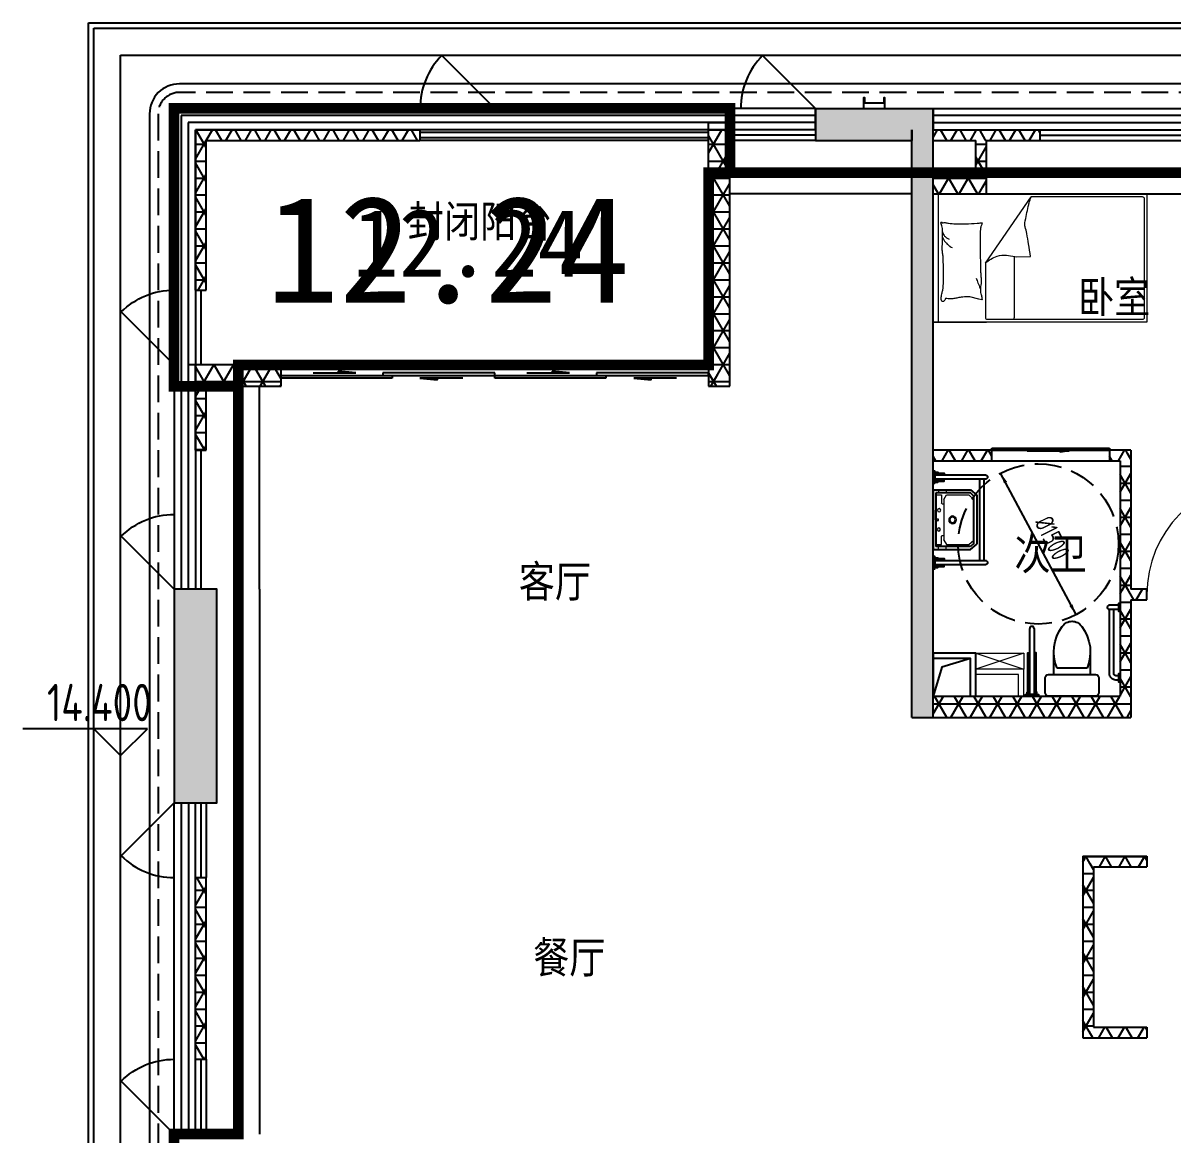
# Model space of a CAD drawing. Extents: x 512858 to 514372, y -232486 to -231710.
# Drawn here: x 513781.73 to 513792.48, y -232131.77 to -232121.37 of the extents above; entities that cross this region are included whole.
import ezdxf

# ---------------------------------------------------------------- set-up
doc = ezdxf.new("R2010")
doc.units = 0
doc.header["$LTSCALE"] = 1000
for name, pattern in [('3、6#-腰线-标准层$0$DASH', [0.35, 0.25, -0.1]), ('A1(a)户型$0$__DASH', [0.35, 0.25, -0.1]), ('A1(a)户型$0$CACHE2', [0.1875, 0.125, -0.0625]), ('A1(a)户型$0$DASH', [0.35, 0.25, -0.1]), ('DASH', [0.35, 0.25, -0.1])]:
    doc.linetypes.add(name, pattern=pattern)
doc.layers.get('0').update_dxf_attribs({"color": 252})
for name, color, linetype in [('$面积结果', 7, 'Continuous'), ('3、6#-腰线-标准层$0$板边线', 252, 'Continuous'), ('6#-造型-1F（实施版）金属型材-METAL-S', 253, 'Continuous'), ('6#-造型-深灰色铝合金百叶', 252, 'Continuous'), ('A-ANNO-100-DIM-E', 253, 'Continuous'), ('A-ANNO-100-TXT', 252, 'Continuous'), ('A-METAL-E', 253, 'Continuous'), ('A1(a)户型$0$A-ANNO-20-DIM', 252, 'Continuous'), ('A1(a)户型$0$A-DOOR', 252, 'Continuous'), ('A1(a)户型$0$A-HOLE-E', 252, 'Continuous'), ('A1(a)户型$0$A-METAL-E', 252, 'Continuous'), ('A1(a)户型$0$A-PART-S', 252, 'Continuous'), ('A1(a)户型$0$A-PATT-COLU', 252, 'Continuous'), ('A1(a)户型$0$A-STR-CONC-B', 252, 'Continuous'), ('A1(a)户型$0$A-STR-CONC-C', 252, 'Continuous'), ('A1(a)户型$0$A-STR-CONC-E', 252, 'Continuous'), ('A1(a)户型$0$A-STR-CONC-H', 252, 'A1(a)户型$0$CACHE2'), ('A1(a)户型$0$A-WALL-E', 252, 'Continuous'), ('A1(a)户型$0$A-WALL-S', 252, 'Continuous'), ('A1(a)户型$0$A-WARM-S', 252, 'Continuous'), ('A1(a)户型$0$A-WINDOW', 252, 'Continuous'), ('A1(a)户型$0$AA-洁具及厨具', 252, 'Continuous'), ('A1(a)户型$0$WALL', 252, 'Continuous'), ('PUB_HATCH', 252, 'Continuous'), ('PUB_TEXT', 252, 'Continuous'), ('看线', 253, 'Continuous')]:
    doc.layers.add(name, color=color, linetype=linetype)
for name, color, linetype, lineweight in [('A1(a)户型$0$AE-FURN-MOVE', 252, 'Continuous', 20), ('面积-计容-住宅-0.5', 1, 'Continuous', 0), ('面积-计容-住宅-1', 1, 'Continuous', 0)]:
    doc.layers.add(name, color=color, linetype=linetype, lineweight=lineweight)
doc.styles.add('A1(a)户型$0$STANDARD', font='GBENOR', dxfattribs={"bigfont": 'GBCBIG'})
doc.styles.add('dw', font='simhei.ttf')
doc.styles.add('TYDG_02', font='TSSDENG.shx', dxfattribs={"width": 0.8, "bigfont": 'hztxt.shx'})

# ---------------------------------------------------------------- blocks, each defined once
blk = doc.blocks.new('2新110A1(a)户型$0$A$C4DE61101')
at = {"color": 8, "linetype": 'A1(a)户型$0$__DASH'}
blk.add_circle((0, 0), 750, dxfattribs=at)
at = {"layer": 'A1(a)户型$0$A-ANNO-20-DIM', "color": 8}
for points in [[(-306, 574, 33, 0, 0), (-353, 662, 0, 0, 0)], [(306, -574, 33, 0, 0), (353, -662, 0, 0, 0)]]:
    blk.add_lwpolyline(points, format="xyseb", dxfattribs=at)
blk.add_lwpolyline([(353, -662), (-353, 662)], dxfattribs=at)
at = {"layer": 'A1(a)户型$0$A-ANNO-20-DIM', "color": 8, "style": 'A1(a)户型$0$STANDARD', "width": 0.8}
blk.add_text('%%c1500', height=175, rotation=296.5651, dxfattribs=at).set_placement((-39, 202))
blk = doc.blocks.new('2新105A1(a)户型$0$6986586658bed-1200x2000')
at = {"ltscale": 20}
for p, q in [((0, 600), (500, 600)), ((52, -600), (52, 600)), ((489, -47), (916, 572)), ((1958, 572), (916, 572)), ((1978, -554), (1978, 552)), ((761, -554), (761, 15)), ((489, -47), (489, -554)), ((0, -600), (500, -600)), ((509, -574), (1958, -574))]:
    blk.add_line(p, q, dxfattribs=at)
blk.add_lwpolyline([(2000, -600), (0, -600), (0, 600), (2000, 600)], close=True, dxfattribs=at)
for points in [[(912, 14, 0.007867), (894, 132, 0.009508), (876, 228, 0.006616), (862, 293, -0.023828), (858, 312, -0.080713), (859, 330, -0.009591), (891, 483, -0.013133), (899, 516, -0.007859), (916, 572)], [(116, -379, -0.263368), (97, -407, -0.494818), (78, -397, -0.049225), (76, -380, -0.036831), (78, -356, -0.031893), (86, -318, 0.035782), (93, -284, 0.032941), (99, -195, 0.014002), (93, 17, 0.017905), (88, 54, -0.033397), (86, 74, -0.03204), (86, 112, 0.018442), (89, 176, 0.010837), (89, 241, 0.014624), (86, 289, 0.111249), (78, 311, -0.153708), (74, 328, -0.076444), (76, 335, -0.215512), (78, 337, -0.585858), (81, 335, 0.363489), (84, 330, 0.191716), (95, 330, -0.129675), (112, 332, -0.01735), (129, 329, 0.019326), (144, 326, 0.018818), (212, 319, 0.021828), (271, 319, 0.006204), (305, 320, 0.001963), (412, 326, 0.028341), (448, 330, -0.117014), (457, 330, -0.36606), (458, 328, -0.03973), (455, 315, -0.048309), (450, 301, 0.062981), (446, 290, 0.04058), (443, 267, 0.014345), (440, 200, 0.005484), (441, 75, 0.003507), (444, -121, 0.008762), (447, -164, -0.008153), (450, -210, -0.06251), (445, -267, 0.078669), (443, -312, 0.047825), (448, -335, -0.034494), (455, -365, -0.023571), (458, -391, -0.510228), (457, -392), (427, -384), (345, -364, 0.073041), (325, -362, 0.023305), (264, -367, 0.018299), (241, -371, -0.01097), (203, -379, -0.042281), (169, -382, -0.027201), (115, -379)], [(84, 277, 0.088153), (87, 243, 0.088153), (103, 212, 0.077547), (124, 190, 0.077547), (151, 176)], [(89, 195, 0.027842), (100, 171, 0.048685), (108, 159, 0.023666), (133, 131, 0.031223), (153, 112, 0.046801), (161, 107, 0.023191), (178, 99)], [(489, -47, -0.085272), (599, 17, -0.124044), (686, 26), (782, 12), (912, 14)], [(443, -288, 0.009729), (434, -261, 0.009729), (423, -234, 0.007971), (414, -212, 0.007971), (405, -191)]]:
    blk.add_lwpolyline(points, format="xyb", dxfattribs=at)
for centre, start, end in [((1958, 552), 0, 90), ((509, -554), 180, 270), ((741, -554), 270, 0), ((1958, -554), 270, 0)]:
    blk.add_arc(centre, 20, start, end, dxfattribs=at)
blk = doc.blocks.new('*U508')
blk.add_blockref('2新105A1(a)户型$0$6986586658bed-1200x2000', (0, 150))
blk = doc.blocks.new('2新89A1(a)户型$0$$DorLib2D$00000114')
at = {"color": 0}
blk.add_line((0.5, 0), (-0.207, 0.707), dxfattribs=at)
blk.add_arc((0.5, 0), 1, 135, 180, dxfattribs=at)
blk = doc.blocks.new('2新97A1(a)户型$0$001ZJZJ17171616A$C1AC53746')
for p, q in [((200, 80), (200, 420)), ((260, 390), (260, 110))]:
    blk.add_line(p, q)
blk.add_lwpolyline([(430, 420), (200, 420), (200, 470, 0.414214), (170, 500), (30, 500, 0.414214), (0, 470), (0, 30, 0.414214), (30, 0), (170, 0, 0.414214), (200, 30), (200, 80), (430, 80)], format="xyb")
for centre, radius, start, end in [((413, 23), 398, 53.3619, 112.5495), ((590, 250), 110, 303.4509, 56.5491), ((413, 477), 398, 247.4505, 306.6381)]:
    blk.add_arc(centre, radius, start, end)
blk = doc.blocks.new('2新96A1(a)户型$0$001A$C29CE02E2')
at = {"layer": 'A1(a)户型$0$AA-洁具及厨具'}
for p, q in [((-395, 13), (-395, 632)), ((-355, 632), (-355, 13)), ((-355, 13), (-395, 13))]:
    blk.add_line(p, q, dxfattribs=at)
for points in [[(-399, 403), (-399, 13), (-413, 13), (-413, 403)], [(-351, 403), (-351, 13), (-337, 13), (-337, 403)], [(-435, 0), (-435, 13), (-315, 13), (-315, 0)], [(-413, 37), (-413, 24), (-421, 24), (-421, 37)], [(-337, 37), (-337, 24), (-329, 24), (-329, 37)]]:
    blk.add_lwpolyline(points, close=True, dxfattribs=at)
for start, end in [(89.9994, 179.9994), (360, 90.0001)]:
    blk.add_arc((-375, 632), 20, start, end, dxfattribs=at)
at = {"layer": 'A1(a)户型$0$AA-洁具及厨具', "ltscale": 0.3, "extrusion": (-3.33617e-15, -3.68096e-16, -1), "zscale": -1, "rotation": 89.99999995626825}
blk.add_blockref('2新97A1(a)户型$0$001ZJZJ17171616A$C1AC53746', (250, 0), dxfattribs=at)
blk = doc.blocks.new('2新108A1(a)户型$0$A$C102F5F07')
at = {"layer": 'A1(a)户型$0$AA-洁具及厨具'}
for points in [[(0, -130), (13, -130), (13, -210), (0, -210)], [(0, -790), (13, -790), (13, -870), (0, -870)]]:
    blk.add_lwpolyline(points, close=True, dxfattribs=at)
for points in [[(13, -150), (40, -150, -0.414214), (100, -210), (100, -810)], [(13, -190), (40, -190, -0.414214), (60, -210), (60, -810)]]:
    blk.add_lwpolyline(points, format="xyb", dxfattribs=at)
for points in [[(13, -810), (100, -810)], [(13, -850), (100, -850)]]:
    blk.add_lwpolyline(points, dxfattribs=at)
blk.add_arc((100, -830), 20, 269.9531, 90, dxfattribs=at)
blk = doc.blocks.new('2新109A1(a)户型$0$A$C4325192B')
at = {"xscale": -1}
blk.add_blockref('2新108A1(a)户型$0$A$C102F5F07', (0, 0), dxfattribs=at)
at = {"layer": 'A1(a)户型$0$AA-洁具及厨具', "ltscale": 0.3, "extrusion": (0, 0, -1), "zscale": -1, "rotation": 179.9999736112728}
blk.add_blockref('2新96A1(a)户型$0$001A$C29CE02E2', (450, 0), dxfattribs=at)
blk = doc.blocks.new('2新95A1(a)户型$0$0012525252A$C7796392C')
at = {"layer": 'A1(a)户型$0$AA-洁具及厨具'}
for p, q in [((-421, 490), (-421, 19)), ((-381, 19), (-381, 490)), ((-381, 477), (379, 477)), ((-381, 437), (379, 437)), ((379, 490), (379, 19)), ((419, 19), (419, 490)), ((-222, 381), (-251, 349)), ((-251, 349), (-251, 26)), ((-222, 381), (221, 381)), ((221, 381), (251, 349)), ((251, 349), (251, 26)), ((-421, 19), (-381, 19)), ((251, 26), (-251, 26)), ((90, 26), (-90, 26)), ((0, 26), (90, 26)), ((379, 19), (419, 19))]:
    blk.add_line(p, q, dxfattribs=at)
at = {"layer": 'A1(a)户型$0$AA-洁具及厨具', "lineweight": 13}
for p, q in [((-232, 335), (-191, 381)), ((-232, 127), (-232, 335)), ((232, 335), (191, 381)), ((232, 127), (232, 335)), ((-281, 123), (-253, 123)), ((-192, 101), (-232, 127)), ((191, 100), (232, 127)), ((279, 123), (251, 123)), ((-279, 51), (-253, 51)), ((-232, 26), (-232, 79)), ((-232, 79), (-153, 79)), ((191, 100), (-189, 100)), ((-148, 84), (-148, 100)), ((149, 84), (149, 100)), ((232, 79), (154, 79)), ((232, 26), (232, 79)), ((277, 51), (251, 51))]:
    blk.add_line(p, q, dxfattribs=at)
at = {"layer": 'A1(a)户型$0$AA-洁具及厨具'}
for points in [[(-280, 350), (-230, 410)], [(-280, 0), (-280, 350)], [(230, 410), (-230, 410)], [(280, 350), (230, 410)], [(280, 0), (280, 350)], [(280, 0), (-280, 0)]]:
    blk.add_lwpolyline(points, dxfattribs=at)
for points in [[(-341, 0), (-341, 13), (-461, 13), (-461, 0)], [(-439, 43), (-439, 30), (-447, 30), (-447, 43)], [(-425, 103), (-425, 13), (-439, 13), (-439, 103)], [(-376, 103), (-376, 13), (-363, 13), (-363, 103)], [(-363, 43), (-363, 30), (-355, 30), (-355, 43)], [(459, 0), (459, 13), (339, 13), (339, 0)], [(361, 43), (361, 30), (353, 30), (353, 43)], [(375, 103), (375, 13), (361, 13), (361, 103)], [(424, 103), (424, 13), (437, 13), (437, 103)], [(437, 43), (437, 30), (445, 30), (445, 43)]]:
    blk.add_lwpolyline(points, close=True, dxfattribs=at)
blk.add_circle((-1, 182), 33.1, dxfattribs=at)
at = {"layer": 'A1(a)户型$0$AA-洁具及厨具', "lineweight": 13}
for centre, radius in [((-1, 182), 24.9), ((-91, 54), 15), ((-1, 44), 8), ((89, 56), 15)]:
    blk.add_circle(centre, radius, dxfattribs=at)
at = {"layer": 'A1(a)户型$0$AA-洁具及厨具'}
for centre, start, end in [((-401, 490), 89.9999, 180), ((-401, 490), 0.0006, 90.0006), ((399, 490), 89.9999, 180), ((399, 490), 0.0006, 90.0006)]:
    blk.add_arc(centre, 20, start, end, dxfattribs=at)
at = {"layer": 'A1(a)户型$0$AA-洁具及厨具', "lineweight": 13}
for centre, start, end in [((-189, 105), 237.2444, 270), ((-153, 84), 270, 0), ((154, 84), 180, 270)]:
    blk.add_arc(centre, 5, start, end, dxfattribs=at)
blk = doc.blocks.new('2新87A1(a)户型$0$$DorLib2D$00000001')
for p, q in [((0.45, 0.975), (0.5, 0.975)), ((0.45, 0), (0.45, 0.975)), ((0.5, 0), (0.5, 0.975)), ((0.5, 0), (0.45, 0))]:
    blk.add_line(p, q)
at = {"lineweight": 13}
blk.add_arc((0.475, 0), 0.975, 91.46928, 180, dxfattribs=at)
blk = doc.blocks.new('2新93A1(a)户型$0$$TCHSYS$WIN2D')
for p, q in [((-0.5, 0.5), (0.5, 0.5)), ((-0.5, 0.5), (-0.5, -0.5)), ((0.5, 0.5), (0.5, -0.5)), ((0.5, 0.1667), (-0.5, 0.1667)), ((0.5, -0.1667), (-0.5, -0.1667)), ((-0.5, -0.5), (0.5, -0.5))]:
    blk.add_line(p, q)
blk = doc.blocks.new('2新90A1(a)户型$0$$DorLib2D$00000129')
at = {"color": 0, "linetype": 'Continuous'}
for p, q in [((-0.5, 0.545), (-0.5, 0.6866)), ((-0.5, 0.6866), (0.5, 0.6866)), ((0.5, 0.6866), (0.5, 0.545)), ((0.5, 0.545), (-0.5, 0.545)), ((-0.5, 0.5), (-0.5, 0.545)), ((0.5, 0.5), (0.5, 0.545)), ((-0.2, 0.4375), (0.1584, 0.4375)), ((0.1584, 0.4375), (0.0804, 0.3408)), ((0.0804, 0.3408), (0.0804, 0.4375))]:
    blk.add_line(p, q, dxfattribs=at)
blk = doc.blocks.new('2新154_FZH')
blk.add_lwpolyline([(-0.5, -0.5), (0.5, -0.5), (0.5, 0.5), (-0.5, 0.5)], close=True)
at = {"layer": 'PUB_HATCH'}
blk.add_solid([(-0.5, -0.5), (0.5, -0.5), (-0.5, 0.5), (0.5, 0.5)], dxfattribs=at)
blk = doc.blocks.new('2新91A1(a)户型$0$$DorLib2D$00000131')
at = {"color": 0, "linetype": 'Continuous'}
for p, q in [((0.15, 0.125), (0.2319, 0.1973)), ((0.2319, 0.1973), (0.2319, 0.125)), ((-0.5, 0.125), (-0.5, 0)), ((0.0192, 0.125), (-0.5, 0.125)), ((0.0192, 0), (0.0192, 0.125)), ((0.35, 0.125), (0.15, 0.125)), ((-0.5, 0), (0.0192, 0)), ((-0.024, 0), (0.5, 0)), ((-0.024, -0.125), (-0.024, 0)), ((0.5, 0), (0.5, -0.125)), ((-0.35, -0.125), (-0.15, -0.125)), ((-0.2319, -0.1973), (-0.2319, -0.125)), ((-0.15, -0.125), (-0.2319, -0.1973)), ((0.5, -0.125), (-0.024, -0.125))]:
    blk.add_line(p, q, dxfattribs=at)
blk = doc.blocks.new('2新85A1(a)户型')
at = {"layer": 'A1(a)户型$0$A-PATT-COLU'}
for points in [[(-71362, 178502), (-70462, 178502), (-70262, 178802), (-71362, 178802)], [(-70462, 178602), (-70262, 178602), (-70262, 178802), (-70462, 178502)], [(-70462, 178102), (-70262, 178102), (-70262, 178602), (-70462, 178602)], [(-70462, 175602), (-70262, 175602), (-70262, 178102), (-70462, 178102)], [(-70462, 173202), (-70262, 173202), (-70262, 175602), (-70462, 175602)], [(-70262, 173102), (-70262, 173202), (-70462, 173202), (-70462, 173102)]]:
    blk.add_hatch(color=256, dxfattribs=at).paths.add_polyline_path(points)
h = blk.add_hatch(dxfattribs=at)
h.set_pattern_fill('NET3', color=256, scale=50, style=0)
h.paths.add_polyline_path([(-77062, 177102), (-77062, 178502), (-77162, 178602), (-77162, 177102)])
h = blk.add_hatch(dxfattribs=at)
h.set_pattern_fill('NET3', color=256, scale=50, style=0)
h.paths.add_polyline_path([(-77162, 178602), (-77062, 178502), (-75062, 178502), (-75062, 178602)])
h = blk.add_hatch(dxfattribs=at)
h.set_pattern_fill('NET3', color=256, scale=50, style=0)
h.paths.add_polyline_path([(-72362, 176402), (-72162, 176202), (-72162, 178602), (-72362, 178602)])
h = blk.add_hatch(dxfattribs=at)
h.set_pattern_fill('NET3', color=256, scale=50, style=0)
h.paths.add_polyline_path([(-70262, 178602), (-70262, 178502), (-69862, 178502), (-69829, 178536), (-69862, 178602)])
h = blk.add_hatch(dxfattribs=at)
h.set_pattern_fill('NET3', color=256, scale=50, style=0)
h.paths.add_polyline_path([(-69829, 178536), (-69762, 178502), (-69262, 178502), (-69262, 178602), (-69862, 178602)])
h = blk.add_hatch(dxfattribs=at)
h.set_pattern_fill('NET3', color=256, scale=50, style=0)
h.paths.add_polyline_path([(-69862, 178202), (-69762, 178002), (-69762, 178502), (-69829, 178536), (-69862, 178502)])
h = blk.add_hatch(dxfattribs=at)
h.set_pattern_fill('NET3', color=256, scale=50, style=0)
h.paths.add_polyline_path([(-70262, 178202), (-70262, 178002), (-69762, 178002), (-69862, 178202)])
h = blk.add_hatch(dxfattribs=at)
h.set_pattern_fill('NET3', color=256, scale=50, style=0)
h.paths.add_polyline_path([(-77162, 176202), (-76362, 176202), (-76362, 176402), (-77162, 176402)])
h = blk.add_hatch(dxfattribs=at)
h.set_pattern_fill('NET3', color=256, scale=50, style=0)
h.paths.add_polyline_path([(-72362, 176402), (-72362, 176202), (-72162, 176202)])
h = blk.add_hatch(dxfattribs=at)
h.set_pattern_fill('NET3', color=256, scale=50, style=0)
h.paths.add_polyline_path([(-77062, 175602), (-77062, 176202), (-77162, 176202), (-77162, 175602)])
h = blk.add_hatch(dxfattribs=at)
h.set_pattern_fill('NET3', color=256, scale=50, style=0)
h.paths.add_polyline_path([(-70262, 175502), (-69712, 175502), (-69712, 175602), (-70262, 175602)])
h = blk.add_hatch(dxfattribs=at)
h.set_pattern_fill('NET3', color=256, scale=50, style=0)
h.paths.add_polyline_path([(-68412, 175602), (-68612, 175602), (-68612, 175502), (-68512, 175502)])
h = blk.add_hatch(dxfattribs=at)
h.set_pattern_fill('NET3', color=256, scale=50, style=0)
h.paths.add_polyline_path([(-68412, 175602), (-68512, 175502), (-68512, 174302), (-68445, 174269), (-68412, 174302)])
h = blk.add_hatch(dxfattribs=at)
h.set_pattern_fill('NET3', color=256, scale=50, style=0)
h.paths.add_polyline_path([(-68445, 174269), (-68512, 174302), (-68512, 173302), (-68412, 173102), (-68412, 174202)])
h = blk.add_hatch(dxfattribs=at)
h.set_pattern_fill('NET3', color=256, scale=50, style=0)
h.paths.add_polyline_path([(-68412, 174202), (-68262, 174202), (-68262, 174302), (-68412, 174302), (-68445, 174269)])
h = blk.add_hatch(dxfattribs=at)
h.set_pattern_fill('NET3', color=256, scale=50, style=0)
h.paths.add_polyline_path([(-70262, 173302), (-70262, 173102), (-68412, 173102), (-68512, 173302)])
h = blk.add_hatch(dxfattribs=at)
h.set_pattern_fill('NET3', color=256, scale=50, style=0)
h.paths.add_polyline_path([(-68762, 171702), (-68862, 171802), (-68862, 170102), (-68762, 170202)])
h = blk.add_hatch(dxfattribs=at)
h.set_pattern_fill('NET3', color=256, scale=50, style=0)
h.paths.add_polyline_path([(-68862, 171802), (-68762, 171702), (-68262, 171702), (-68262, 171802)])
h = blk.add_hatch(dxfattribs=at)
h.set_pattern_fill('NET3', color=256, scale=50, style=0)
h.paths.add_polyline_path([(-77062, 169902), (-77062, 171602), (-77162, 171602), (-77162, 169902)])
h = blk.add_hatch(dxfattribs=at)
h.set_pattern_fill('NET3', color=256, scale=50, style=0)
h.paths.add_polyline_path([(-68762, 170202), (-68862, 170102), (-68262, 170102), (-68262, 170202)])
at = {"layer": 'A1(a)户型$0$A-DOOR'}
for p, q in [((-69712, 175602), (-68612, 175602)), ((-69712, 175502), (-68612, 175502))]:
    blk.add_line(p, q, dxfattribs=at)
at = {"layer": 'A1(a)户型$0$A-HOLE-E'}
blk.add_lwpolyline([(-70262, 173302), (-69912, 173302), (-69912, 173652), (-70262, 173652)], close=True, dxfattribs=at)
blk.add_lwpolyline([(-69912, 173652), (-70181, 173571), (-70262, 173302)], dxfattribs=at)
at = {"layer": 'A1(a)户型$0$A-METAL-E'}
blk.add_lwpolyline([(-72362, 178669), (-72162, 178669), (-72162, 178602), (-72362, 178602)], close=True, dxfattribs=at)
for points in [[(-72362, 178577), (-75062, 178577)], [(-71362, 178552), (-72162, 178552)], [(-69262, 178552), (-67162, 178552)], [(-72362, 178527), (-75062, 178527)], [(-71362, 178502), (-72162, 178502)], [(-69262, 178502), (-67162, 178502)], [(-77162, 177102), (-77162, 176402)], [(-77112, 177102), (-77112, 176402)], [(-77162, 175602), (-77162, 174302)], [(-77112, 175602), (-77112, 174302)], [(-77112, 172302), (-77112, 171602)], [(-77062, 172302), (-77062, 171602)], [(-77112, 169902), (-77112, 169202)], [(-77062, 169902), (-77062, 169202)]]:
    blk.add_lwpolyline(points, dxfattribs=at)
at = {"layer": 'A1(a)户型$0$A-PART-S'}
blk.add_line((-70262, 178802), (-70262, 178602), dxfattribs=at)
at = {"layer": 'A1(a)户型$0$A-STR-CONC-B'}
for p, q in [((-71362, 178802), (-70262, 178802)), ((-71362, 178802), (-71362, 178502)), ((-70262, 178602), (-70262, 178802)), ((-70462, 178102), (-70462, 178602)), ((-70462, 178602), (-70462, 178502)), ((-70262, 178102), (-70262, 178602)), ((-71362, 178502), (-70462, 178502)), ((-70462, 175602), (-70462, 178102)), ((-70262, 175602), (-70262, 178102)), ((-70462, 173202), (-70462, 175602)), ((-70262, 173202), (-70262, 175602)), ((-70462, 173102), (-70462, 173202)), ((-70262, 173102), (-70262, 173202)), ((-70462, 173102), (-70262, 173102))]:
    blk.add_line(p, q, dxfattribs=at)
at = {"layer": 'A1(a)户型$0$A-STR-CONC-E'}
for points in [[(-70462, 178002), (-72162, 178002)], [(-69762, 178002), (-67162, 178002)], [(-76562, 174302), (-76562, 176202)], [(-76562, 174302), (-76562, 169202)]]:
    blk.add_lwpolyline(points, dxfattribs=at)
at = {"layer": 'A1(a)户型$0$A-STR-CONC-H', "linetype": 'A1(a)户型$0$DASH'}
for points in [[(-70462, 178202), (-72162, 178202)], [(-69762, 178202), (-67162, 178202)], [(-76762, 174302), (-76762, 176202)], [(-76762, 174302), (-76762, 169202)]]:
    blk.add_lwpolyline(points, dxfattribs=at)
at = {"layer": 'A1(a)户型$0$A-WALL-E'}
for points in [[(-72362, 178602), (-75062, 178602)], [(-72362, 178502), (-75062, 178502)]]:
    blk.add_lwpolyline(points, dxfattribs=at)
at = {"layer": 'A1(a)户型$0$A-WALL-S'}
for p, q in [((-71362, 178802), (-71362, 178602)), ((-77162, 177102), (-77162, 178602)), ((-77162, 178602), (-75062, 178602)), ((-75062, 178602), (-75062, 178502)), ((-72362, 176402), (-72362, 178602)), ((-72362, 178602), (-72162, 178602)), ((-72162, 176202), (-72162, 178602)), ((-70262, 178602), (-69862, 178602)), ((-69862, 178602), (-69262, 178602)), ((-69262, 178602), (-69262, 178502)), ((-77062, 177102), (-77062, 178502)), ((-77062, 178502), (-75062, 178502)), ((-70262, 178502), (-69862, 178502)), ((-69862, 178202), (-69862, 178502)), ((-69762, 178002), (-69762, 178502)), ((-69762, 178502), (-69262, 178502)), ((-70262, 178202), (-69862, 178202)), ((-70262, 178002), (-69762, 178002)), ((-77162, 177102), (-77062, 177102)), ((-76362, 176402), (-77162, 176402)), ((-77162, 176402), (-77162, 176202)), ((-76362, 176202), (-76362, 176402)), ((-72362, 176402), (-72362, 176202)), ((-77162, 175602), (-77162, 176202)), ((-77162, 176202), (-77062, 176202)), ((-77162, 176202), (-76362, 176202)), ((-77062, 175602), (-77062, 176202)), ((-72362, 176202), (-72162, 176202)), ((-77162, 175602), (-77062, 175602)), ((-69712, 175602), (-70262, 175602)), ((-69712, 175502), (-69712, 175602)), ((-68412, 175602), (-68612, 175602)), ((-68612, 175602), (-68612, 175502)), ((-68412, 175602), (-68412, 174302)), ((-70262, 175502), (-69712, 175502)), ((-68612, 175502), (-68512, 175502)), ((-68512, 175502), (-68512, 174302)), ((-68512, 174302), (-68512, 173302)), ((-68262, 174302), (-68412, 174302)), ((-68262, 174202), (-68262, 174302)), ((-68412, 174202), (-68262, 174202)), ((-68412, 174202), (-68412, 173102)), ((-70262, 173302), (-68512, 173302)), ((-70262, 173102), (-68412, 173102)), ((-68862, 171802), (-68862, 170102)), ((-68862, 171802), (-68262, 171802)), ((-68262, 171802), (-68262, 171702)), ((-68762, 171702), (-68762, 170202)), ((-68762, 171702), (-68262, 171702)), ((-77162, 169902), (-77162, 171602)), ((-77162, 171602), (-77062, 171602)), ((-77062, 169902), (-77062, 171602)), ((-68762, 170202), (-68262, 170202)), ((-68262, 170202), (-68262, 170102)), ((-68862, 170102), (-68262, 170102)), ((-77162, 169902), (-77062, 169902))]:
    blk.add_line(p, q, dxfattribs=at)
at = {"layer": 'A1(a)户型$0$A-WARM-S'}
blk.add_lwpolyline([(-77162, 176402), (-77229, 176402), (-77229, 176202), (-77162, 176202)], close=True, dxfattribs=at)
at = {"layer": 'A1(a)户型$0$A-WINDOW'}
for p, q in [((-71362, 178802), (-77362, 178802)), ((-77362, 178802), (-77362, 174302)), ((-71362, 178602), (-71362, 178802)), ((-71362, 178736), (-77295, 178736)), ((-77295, 178736), (-77295, 174302)), ((-71362, 178669), (-77229, 178669)), ((-77229, 178669), (-77229, 174302)), ((-71362, 178602), (-77162, 178602)), ((-77162, 178602), (-77162, 174302))]:
    blk.add_line(p, q, dxfattribs=at)
at = {"layer": 'A1(a)户型$0$AE-FURN-MOVE'}
for points in [[(-69862, 173702), (-69412, 173702), (-69412, 173552), (-69862, 173552)], [(-69862, 173502), (-69862, 173302), (-69462, 173302), (-69462, 173502)]]:
    blk.add_lwpolyline(points, close=True, dxfattribs=at)
for points in [[(-69412, 173702), (-69862, 173552)], [(-69862, 173702), (-69412, 173552)], [(-69412, 173302), (-69412, 173552), (-69862, 173552)]]:
    blk.add_lwpolyline(points, dxfattribs=at)
at = {"layer": 'A1(a)户型$0$WALL'}
blk.add_lwpolyline([(-70262, 173302), (-69862, 173302), (-69862, 173702), (-70262, 173702)], close=True, dxfattribs=at)
blk.add_blockref('2新110A1(a)户型$0$A$C4DE61101', (-69278, 174726, 4))
at = {"xscale": -1, "rotation": 180}
blk.add_blockref('2新109A1(a)户型$0$A$C4325192B', (-68512, 173302), dxfattribs=at)
at = {"layer": 'A1(a)户型$0$A-DOOR'}
for name, p, xscale, yscale, zscale, rotation in [('2新91A1(a)户型$0$$DorLib2D$00000131', (-75362, 176302), -2000, 200, 200, 180), ('2新91A1(a)户型$0$$DorLib2D$00000131', (-73362, 176302), -2000, 200, 200, 180), ('2新87A1(a)户型$0$$DorLib2D$00000001', (-67712, 174252), 1100, 1100, 100, 359.9999999999798)]:
    blk.add_blockref(name, p, dxfattribs=dict(at, xscale=xscale, yscale=yscale, zscale=zscale, rotation=rotation))
at = {"layer": 'A1(a)户型$0$A-DOOR', "xscale": 1100, "yscale": 100, "zscale": 100}
blk.add_blockref('2新90A1(a)户型$0$$DorLib2D$00000129', (-69162, 175552), dxfattribs=at)
at = {"layer": 'A1(a)户型$0$A-STR-CONC-C', "xscale": 399.999999999447, "yscale": 2000.000000002998, "zscale": 2000.000000002998, "rotation": 359.9999999999125}
blk.add_blockref('2新154_FZH', (-77162, 173302), dxfattribs=at)
at = {"layer": 'A1(a)户型$0$A-WINDOW', "linetype": 'A1(a)户型$0$CACHE2', "xscale": 700, "yscale": 700, "zscale": -700}
for p in [(-74712, 178802), (-71712, 178802)]:
    blk.add_blockref('2新89A1(a)户型$0$$DorLib2D$00000114', p, dxfattribs=at)
at = {"layer": 'A1(a)户型$0$A-WINDOW', "yscale": -200, "zscale": 200}
for p, xscale, rotation in [((-68712, 178702), -3100, 180), ((-77262, 170752), -3099.998786687502, 270)]:
    blk.add_blockref('2新93A1(a)户型$0$$TCHSYS$WIN2D', p, dxfattribs=dict(at, xscale=xscale, rotation=rotation))
at = {"layer": 'A1(a)户型$0$A-WINDOW', "linetype": 'A1(a)户型$0$CACHE2', "yscale": 700, "zscale": -700, "rotation": 90}
for p, xscale in [((-77362, 176752), -700), ((-77362, 174652), -700), ((-77362, 171952), 700), ((-77362, 169552), -700)]:
    blk.add_blockref('2新89A1(a)户型$0$$DorLib2D$00000114', p, dxfattribs=dict(at, xscale=xscale))
at = {"layer": 'A1(a)户型$0$AA-洁具及厨具', "ltscale": 0.3, "xscale": -1, "rotation": 270}
blk.add_blockref('2新95A1(a)户型$0$0012525252A$C7796392C', (-70262, 174952), dxfattribs=at)
at = {"layer": 'A1(a)户型$0$AE-FURN-MOVE', "extrusion": (0, 0, -1), "xscale": -1, "zscale": -1}
blk.add_blockref('*U508', (70262, 177252), dxfattribs=at)
blk = doc.blocks.new('2新156a-A$C52842E96')
at = {"layer": '6#-造型-深灰色铝合金百叶'}
blk.add_lwpolyline([(0, 0), (0, -100), (10, -100), (10, -50), (190, -50), (190, -100), (200, -100), (200, 0), (0, 0)], dxfattribs=at)
blk = doc.blocks.new('2新79A$C4C87463F')
at = {"layer": '3、6#-腰线-标准层$0$板边线', "color": 8, "linetype": '3、6#-腰线-标准层$0$DASH'}
blk.add_lwpolyline([(23200, 17650), (-50, 17650, 0.414214), (-250, 17450), (-250, 4150, 0.414214), (-50, 3950), (7350, 3950), (7350, 1350, 0.414214), (7550, 1150), (21200, 1150)], format="xyb", dxfattribs=at)
at = {"layer": '6#-造型-1F（实施版）金属型材-METAL-S'}
blk.add_lwpolyline([(23200, 17730), (-50, 17730, 0.414214), (-330, 17450), (-330, 4150, 0.414214), (-50, 3870), (7270, 3870), (7270, 1350, 0.414214), (7550, 1070), (21200, 1070)], format="xyb", dxfattribs=at)
at = {"layer": '看线', "rotation": 180}
blk.add_blockref('2新156a-A$C52842E96', (6550, 17500), dxfattribs=at)

msp = doc.modelspace()

# ---------------------------------------------------------------- linework, layer by layer
at = {"layer": 'A-ANNO-100-DIM-E'}
for p, q in [((513782.897, -232127.976), (513781.733, -232127.976)), ((513782.647, -232128.226), (513782.397, -232127.976)), ((513782.647, -232128.226), (513782.897, -232127.976))]:
    msp.add_line(p, q, dxfattribs=at)
at = {"layer": 'A-METAL-E'}
for points in [[(513782.347, -232121.37), (513817.647, -232121.37), (513817.647, -232130.17), (513817.647, -232130.17), (513817.647, -232140.57), (513804.347, -232140.57), (513804.347, -232139.17), (513789.947, -232139.17), (513789.947, -232136.37), (513782.347, -232136.37)], [(513782.397, -232121.42), (513817.597, -232121.42), (513817.597, -232130.12), (513817.597, -232130.12), (513817.597, -232140.52), (513804.397, -232140.52), (513804.397, -232139.12), (513789.997, -232139.12), (513789.997, -232136.32), (513782.397, -232136.32)], [(513782.647, -232121.67), (513817.347, -232121.67), (513817.347, -232129.87), (513817.347, -232129.87), (513817.347, -232140.27), (513804.647, -232140.27), (513804.647, -232138.87), (513790.247, -232138.87), (513790.247, -232136.07), (513782.647, -232136.07)]]:
    msp.add_lwpolyline(points, close=True, dxfattribs=at)
at = {"layer": '面积-计容-住宅-0.5', "linetype": 'DASH', "ltscale": 0.003, "const_width": 0.1}
msp.add_lwpolyline([(513788.147, -232124.57), (513788.147, -232122.77), (513788.347, -232122.77), (513788.347, -232122.17), (513783.147, -232122.17), (513783.147, -232124.77), (513783.747, -232124.77), (513783.747, -232124.57)], close=True, dxfattribs=at)
at = {"layer": '面积-计容-住宅-1', "const_width": 0.1}
msp.add_lwpolyline([(513805.147, -232137.77), (513791.547, -232137.77), (513791.547, -232134.97), (513790.047, -232134.97), (513790.047, -232132.37), (513787.047, -232132.37), (513787.047, -232134.32), (513783.147, -232134.32), (513783.147, -232131.77), (513783.747, -232131.77), (513783.747, -232124.57), (513788.147, -232124.57), (513788.147, -232122.77), (513795.947, -232122.77)], dxfattribs=at)

# ---------------------------------------------------------------- block references
at = {"xscale": 0.001, "yscale": 0.001, "zscale": 0.001}
for name, p in [('2新85A1(a)户型', (513860.509, -232300.972)), ('2新79A$C4C87463F', (513783.247, -232139.67))]:
    msp.add_blockref(name, p, dxfattribs=at)

# ---------------------------------------------------------------- texts
at = {"layer": '$面积结果', "color": 1, "style": 'dw'}
msp.add_text('12.24', height=0.6345, dxfattribs=at).set_placement((513784.818, -232123.745))
at = {"layer": 'A-ANNO-100-TXT', "style": 'TYDG_02'}
for s, p in [('封闭阳台', (513785.334, -232123.408)), ('卧室', (513791.604, -232124.116)), ('次卫', (513791.008, -232126.52)), ('客厅', (513786.371, -232126.778)), ('餐厅', (513786.506, -232130.297))]:
    msp.add_text(s, height=0.3376, dxfattribs=at).set_placement(p)
at = {"layer": 'PUB_TEXT', "color": 252, "style": 'TYDG_02', "width": 0.8}
msp.add_text('14.400', height=0.35, dxfattribs=at).set_placement((513781.958, -232127.906))
at = {"layer": '面积-计容-住宅-1', "style": 'dw'}
msp.add_text('12.24', height=1, dxfattribs=at).set_placement((513784.01, -232123.988))

doc.saveas('drawing.dxf')
